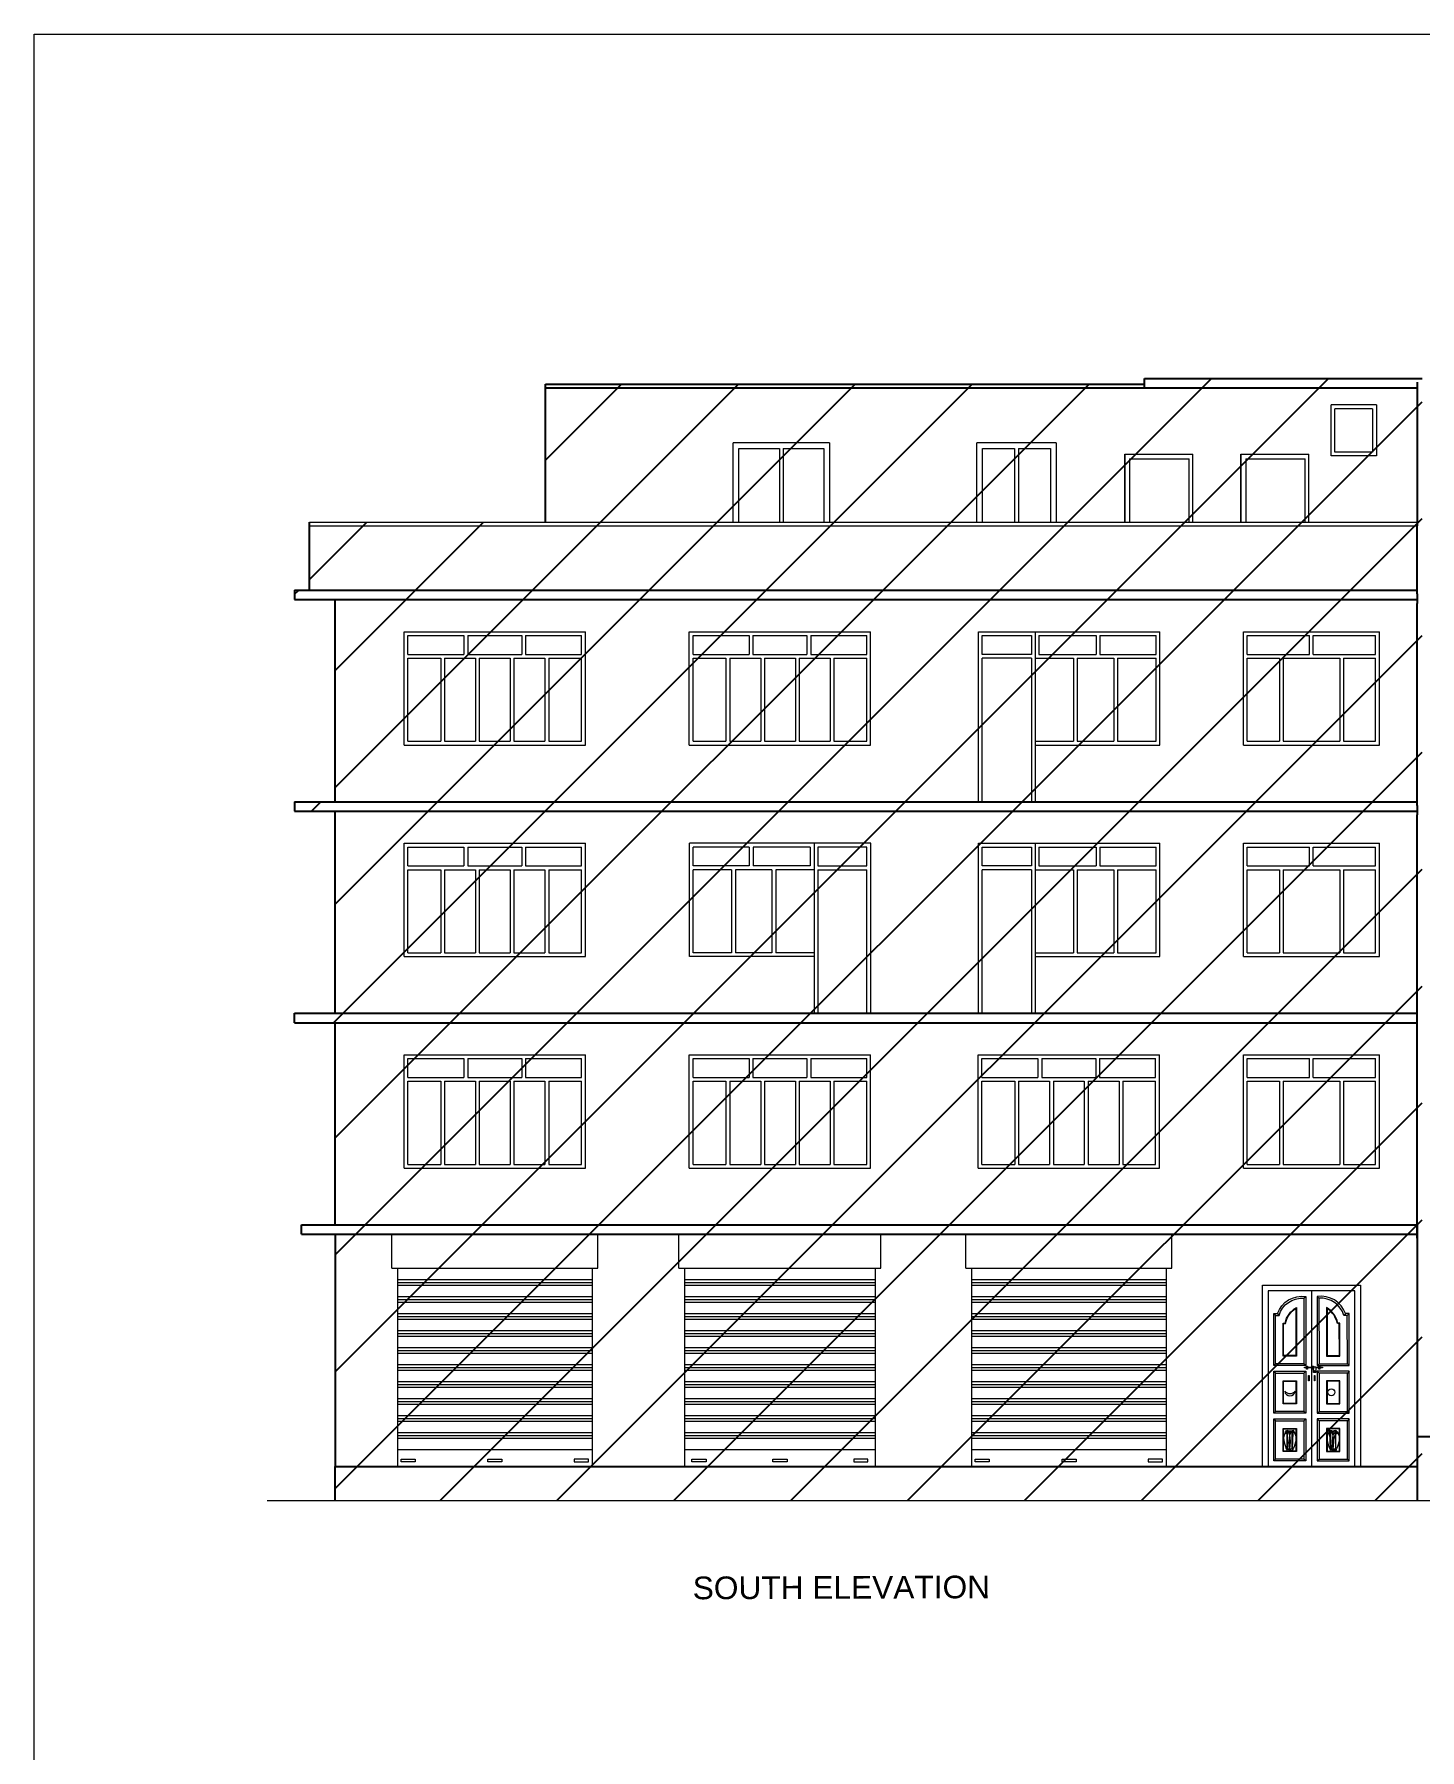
# Model space of a CAD drawing. Header units: inches. Extents: x 4069 to 291496, y -47643 to 12535.
# Drawn here: x 122078 to 122812, y -27809 to -26901 of the extents above; entities that cross this region are included whole.
import ezdxf

# ---------------------------------------------------------------- set-up
doc = ezdxf.new("R2010")
doc.units = ezdxf.units.IN
doc.header["$LTSCALE"] = 5
doc.header["$MEASUREMENT"] = 0
for name, color, linetype, lineweight in [('A-WALL', 7, 'Continuous', 9), ('DOOR', 62, 'Continuous', 0), ('ele1', 21, 'Continuous', 20), ('Railing', 43, 'Continuous', 18), ('win', 5, 'Continuous', 18)]:
    doc.layers.add(name, color=color, linetype=linetype, lineweight=lineweight)
doc.layers.add('column', color=4, linetype='Continuous')
doc.layers.add('WALL', color=7, linetype='Continuous')
doc.styles.add('DIMTEXT', font='arial.ttf', dxfattribs={"height": 8})

msp = doc.modelspace()

# ---------------------------------------------------------------- hatches: boundary and pattern name
at = {"layer": 'WALL', "linetype": 'ByBlock', "ltscale": 5, "true_color": 0xf8991e}
h = msp.add_hatch(dxfattribs=at)
h.set_pattern_fill('ANSI31', color=30, scale=350)
h.set_pattern_definition([(45, (115762.414, -23504.04), (-30.93592, 30.93592), [])])
h.paths.add_polyline_path([(122237.76307, -27677.00537), (122237.76307, -27536.00537), (122219.84101, -27536.00537), (122219.84101, -27531.00537), (122237.76307, -27531.00537), (122237.76307, -27424.00537), (122216.2566, -27424.00537), (122216.2566, -27419.00537), (122237.76307, -27419.00537), (122237.76307, -27312.00537), (122216.2566, -27312.00537), (122216.2566, -27307.00537), (122237.76307, -27307.00537), (122237.76307, -27200.00537), (122216.2566, -27200.00537), (122216.2566, -27195.00537), (122224.13554, -27195.00537), (122224.13554, -27159.00537), (122349.05461, -27159.00537), (122349.05461, -27086.00537), (122666.09321, -27086.00537), (122666.09321, -27083.00537), (122813.15255, -27083.00537), (122813.15255, -27677.00537)])

# ---------------------------------------------------------------- linework, layer by layer
at = {"layer": 'A-WALL', "color": 1, "ltscale": 5}
for p, q in [((122267.74838, -27554.00537), (122267.74838, -27536.00537)), ((122376.70251, -27554.00537), (122376.70251, -27536.00537)), ((122419.68068, -27554.00537), (122419.68068, -27536.00537)), ((122526.63571, -27554.00537), (122526.63571, -27536.00537)), ((122571.61299, -27554.00537), (122571.61299, -27536.00537)), ((122680.56712, -27554.00537), (122680.56712, -27536.00537)), ((122267.74838, -27554.00537), (122376.70251, -27554.00537)), ((122270.74838, -27554.00537), (122270.74838, -27659.00537)), ((122373.70251, -27554.00537), (122373.70251, -27659.00537)), ((122419.68068, -27554.00537), (122526.63571, -27554.00537)), ((122422.68068, -27554.00537), (122422.68068, -27659.00537)), ((122422.68068, -27554.00537), (122422.68068, -27659.00537)), ((122523.63571, -27554.00537), (122523.63571, -27659.00537)), ((122523.63571, -27554.00537), (122523.63571, -27659.00537)), ((122571.61299, -27554.00537), (122680.56712, -27554.00537)), ((122574.61299, -27554.00537), (122574.61299, -27659.00537)), ((122574.61299, -27554.00537), (122574.61299, -27659.00537)), ((122677.56712, -27554.00537), (122677.56712, -27659.00537)), ((122677.56712, -27554.00537), (122677.56712, -27659.00537)), ((122270.74838, -27560.00537), (122373.70251, -27560.00537)), ((122270.74838, -27561.50537), (122373.70251, -27561.50537)), ((122270.74838, -27563.00537), (122373.70251, -27563.00537)), ((122422.68068, -27560.00537), (122523.63571, -27560.00537)), ((122422.68068, -27561.50537), (122523.63571, -27561.50537)), ((122422.68068, -27563.00537), (122523.63571, -27563.00537)), ((122574.61299, -27560.00537), (122677.56712, -27560.00537)), ((122574.61299, -27561.50537), (122677.56712, -27561.50537)), ((122574.61299, -27563.00537), (122677.56712, -27563.00537)), ((122270.74838, -27569.00537), (122373.70251, -27569.00537)), ((122270.74838, -27570.50537), (122373.70251, -27570.50537)), ((122270.74838, -27572.00537), (122373.70251, -27572.00537)), ((122422.68068, -27569.00537), (122523.63571, -27569.00537)), ((122422.68068, -27570.50537), (122523.63571, -27570.50537)), ((122422.68068, -27572.00537), (122523.63571, -27572.00537)), ((122574.61299, -27569.00537), (122677.56712, -27569.00537)), ((122574.61299, -27570.50537), (122677.56712, -27570.50537)), ((122574.61299, -27572.00537), (122677.56712, -27572.00537)), ((122270.74838, -27578.00537), (122373.70251, -27578.00537)), ((122270.74838, -27579.50537), (122373.70251, -27579.50537)), ((122270.74838, -27581.00537), (122373.70251, -27581.00537)), ((122422.68068, -27578.00537), (122523.63571, -27578.00537)), ((122422.68068, -27579.50537), (122523.63571, -27579.50537)), ((122422.68068, -27581.00537), (122523.63571, -27581.00537)), ((122574.61299, -27578.00537), (122677.56712, -27578.00537)), ((122574.61299, -27579.50537), (122677.56712, -27579.50537)), ((122574.61299, -27581.00537), (122677.56712, -27581.00537)), ((122270.74838, -27587.00537), (122373.70251, -27587.00537)), ((122270.74838, -27588.50537), (122373.70251, -27588.50537)), ((122270.74838, -27590.00537), (122373.70251, -27590.00537)), ((122270.74838, -27596.00537), (122373.70251, -27596.00537)), ((122422.68068, -27587.00537), (122523.63571, -27587.00537)), ((122422.68068, -27588.50537), (122523.63571, -27588.50537)), ((122422.68068, -27590.00537), (122523.63571, -27590.00537)), ((122422.68068, -27596.00537), (122523.63571, -27596.00537)), ((122574.61299, -27587.00537), (122677.56712, -27587.00537)), ((122574.61299, -27588.50537), (122677.56712, -27588.50537)), ((122574.61299, -27590.00537), (122677.56712, -27590.00537)), ((122574.61299, -27596.00537), (122677.56712, -27596.00537)), ((122270.74838, -27597.50537), (122373.70251, -27597.50537)), ((122270.74838, -27599.00537), (122373.70251, -27599.00537)), ((122270.74838, -27605.00537), (122373.70251, -27605.00537)), ((122422.68068, -27597.50537), (122523.63571, -27597.50537)), ((122422.68068, -27599.00537), (122523.63571, -27599.00537)), ((122422.68068, -27605.00537), (122523.63571, -27605.00537)), ((122574.61299, -27597.50537), (122677.56712, -27597.50537)), ((122574.61299, -27599.00537), (122677.56712, -27599.00537)), ((122574.61299, -27605.00537), (122677.56712, -27605.00537)), ((122270.74838, -27606.50537), (122373.70251, -27606.50537)), ((122270.74838, -27608.00537), (122373.70251, -27608.00537)), ((122270.74838, -27614.00537), (122373.70251, -27614.00537)), ((122422.68068, -27606.50537), (122523.63571, -27606.50537)), ((122422.68068, -27608.00537), (122523.63571, -27608.00537)), ((122422.68068, -27614.00537), (122523.63571, -27614.00537)), ((122574.61299, -27606.50537), (122677.56712, -27606.50537)), ((122574.61299, -27608.00537), (122677.56712, -27608.00537)), ((122574.61299, -27614.00537), (122677.56712, -27614.00537)), ((122270.74838, -27615.50537), (122373.70251, -27615.50537)), ((122270.74838, -27617.00537), (122373.70251, -27617.00537)), ((122270.74838, -27623.00537), (122373.70251, -27623.00537)), ((122422.68068, -27615.50537), (122523.63571, -27615.50537)), ((122422.68068, -27617.00537), (122523.63571, -27617.00537)), ((122422.68068, -27623.00537), (122523.63571, -27623.00537)), ((122574.61299, -27615.50537), (122677.56712, -27615.50537)), ((122574.61299, -27617.00537), (122677.56712, -27617.00537)), ((122574.61299, -27623.00537), (122677.56712, -27623.00537)), ((122270.74838, -27624.50537), (122373.70251, -27624.50537)), ((122270.74838, -27626.00537), (122373.70251, -27626.00537)), ((122270.74838, -27632.00537), (122373.70251, -27632.00537)), ((122422.68068, -27624.50537), (122523.63571, -27624.50537)), ((122422.68068, -27626.00537), (122523.63571, -27626.00537)), ((122422.68068, -27632.00537), (122523.63571, -27632.00537)), ((122574.61299, -27624.50537), (122677.56712, -27624.50537)), ((122574.61299, -27626.00537), (122677.56712, -27626.00537)), ((122574.61299, -27632.00537), (122677.56712, -27632.00537)), ((122270.74838, -27633.50537), (122373.70251, -27633.50537)), ((122270.74838, -27635.00537), (122373.70251, -27635.00537)), ((122270.74838, -27641.00537), (122373.70251, -27641.00537)), ((122422.68068, -27633.50537), (122523.63571, -27633.50537)), ((122422.68068, -27635.00537), (122523.63571, -27635.00537)), ((122422.68068, -27641.00537), (122523.63571, -27641.00537)), ((122574.61299, -27633.50537), (122677.56712, -27633.50537)), ((122574.61299, -27635.00537), (122677.56712, -27635.00537)), ((122574.61299, -27641.00537), (122677.56712, -27641.00537)), ((122270.74838, -27642.50537), (122373.70251, -27642.50537)), ((122270.74838, -27644.00537), (122373.70251, -27644.00537)), ((122270.74838, -27650.00537), (122373.70251, -27650.00537)), ((122422.68068, -27642.50537), (122523.63571, -27642.50537)), ((122422.68068, -27644.00537), (122523.63571, -27644.00537)), ((122422.68068, -27650.00537), (122523.63571, -27650.00537)), ((122574.61299, -27642.50537), (122677.56712, -27642.50537)), ((122574.61299, -27644.00537), (122677.56712, -27644.00537)), ((122574.61299, -27650.00537), (122677.56712, -27650.00537))]:
    msp.add_line(p, q, dxfattribs=at)
at = {"layer": 'A-WALL', "ltscale": 5}
msp.add_line((122201.76307, -27677.00537), (123301.75477, -27677.00537), dxfattribs=at)
at = {"layer": 'A-WALL', "color": 1, "ltscale": 5}
for points in [[(122272.66763, -27655.08078), (122280.15456, -27655.08078), (122280.15456, -27656.41285), (122272.66763, -27656.41285)], [(122318.50491, -27655.08078), (122325.99184, -27655.08078), (122325.99184, -27656.41285), (122318.50491, -27656.41285)], [(122371.78325, -27655.08078), (122364.29632, -27655.08078), (122364.29632, -27656.41285), (122371.78325, -27656.41285)], [(122426.59994, -27655.08078), (122434.08687, -27655.08078), (122434.08687, -27656.41285), (122426.59994, -27656.41285)], [(122469.43722, -27655.08078), (122476.92415, -27655.08078), (122476.92415, -27656.41285), (122469.43722, -27656.41285)], [(122519.71645, -27655.08078), (122512.22952, -27655.08078), (122512.22952, -27656.41285), (122519.71645, -27656.41285)], [(122576.53225, -27655.08078), (122584.01918, -27655.08078), (122584.01918, -27656.41285), (122576.53225, -27656.41285)], [(122622.50491, -27655.08078), (122629.99184, -27655.08078), (122629.99184, -27656.41285), (122622.50491, -27656.41285)], [(122675.64787, -27655.08078), (122668.16093, -27655.08078), (122668.16093, -27656.41285), (122675.64787, -27656.41285)]]:
    msp.add_lwpolyline(points, close=True, dxfattribs=at)
at = {"layer": 'DOOR', "lineweight": 13}
for p, q in [((122655.72783, -27159.00537), (122655.72783, -27123.00537)), ((122655.72783, -27123.00537), (122655.72783, -27159.00537)), ((122655.72783, -27123.00537), (122691.72783, -27123.00537)), ((122691.72783, -27159.00537), (122691.72783, -27123.00537)), ((122717.22783, -27159.00537), (122717.22783, -27123.00537)), ((122717.22783, -27123.00537), (122717.22783, -27159.00537)), ((122717.22783, -27123.00537), (122753.22783, -27123.00537)), ((122753.22783, -27159.00537), (122753.22783, -27123.00537)), ((122658.22783, -27125.50537), (122658.22783, -27159.00537)), ((122658.22783, -27125.50537), (122689.72783, -27125.50537)), ((122689.72783, -27159.00537), (122689.72783, -27125.50537)), ((122719.72783, -27125.50537), (122719.72783, -27159.00537)), ((122719.72783, -27125.50537), (122751.22783, -27125.50537)), ((122751.22783, -27159.00537), (122751.22783, -27125.50537))]:
    msp.add_line(p, q, dxfattribs=at)
at = {"layer": 'DOOR'}
for p, q in [((122754.52125, -27566.00537), (122754.5475, -27659.00537)), ((122750.54441, -27569.84388), (122751.54441, -27569.00537)), ((122758.52125, -27569.84388), (122757.52125, -27569.00537)), ((122734.54441, -27578.00537), (122735.54441, -27579.00537)), ((122736.54441, -27578.00537), (122737.26949, -27579.00537)), ((122772.52125, -27578.00537), (122771.79617, -27579.00537)), ((122774.52125, -27578.00537), (122773.52125, -27579.00537)), ((122735.57066, -27604.50548), (122734.57066, -27605.50548)), ((122751.57066, -27605.50548), (122750.57066, -27604.50548)), ((122757.5475, -27605.50548), (122758.5475, -27604.50548)), ((122773.5475, -27604.50548), (122774.5475, -27605.50548)), ((122734.57066, -27608.50548), (122735.57066, -27609.50548)), ((122751.57066, -27608.50548), (122750.57066, -27609.50548)), ((122757.5475, -27608.50548), (122758.5475, -27609.50548)), ((122774.5475, -27608.50548), (122773.5475, -27609.50548)), ((122735.57066, -27629.75542), (122734.57066, -27630.75542)), ((122751.57066, -27630.75542), (122750.57066, -27629.75542)), ((122757.5475, -27630.75542), (122758.5475, -27629.75542)), ((122773.5475, -27629.75542), (122774.5475, -27630.75542)), ((122734.57066, -27633.75542), (122735.57066, -27634.75542)), ((122741.05546, -27641.22003), (122740.39137, -27640.84641)), ((122741.05546, -27641.22003), (122740.45156, -27641.15455)), ((122741.00146, -27640.95003), (122740.60602, -27640.31834)), ((122741.00146, -27640.95003), (122740.78546, -27640.89603)), ((122741.59546, -27640.78803), (122740.83946, -27640.35603)), ((122741.48746, -27640.78803), (122740.89346, -27640.51803)), ((122741.16346, -27640.35603), (122740.94746, -27640.08603)), ((122741.27146, -27641.27403), (122741.00146, -27640.95003)), ((122741.21746, -27641.38203), (122741.00146, -27641.38203)), ((122741.37946, -27640.14003), (122741.05546, -27640.03203)), ((122741.16346, -27640.78803), (122741.05546, -27640.73403)), ((122741.37946, -27641.54403), (122741.05546, -27641.22003)), ((122741.16346, -27640.35603), (122741.32546, -27639.97803)), ((122741.16346, -27640.78803), (122741.16346, -27640.35603)), ((122741.27146, -27641.27403), (122741.16346, -27640.78803)), ((122741.37946, -27641.54403), (122741.27146, -27641.27403)), ((122741.37946, -27640.14003), (122741.59546, -27639.87003)), ((122742.13546, -27640.84203), (122741.37946, -27640.14003)), ((122741.59546, -27640.78803), (122741.48746, -27640.78803)), ((122741.55439, -27640.31058), (122741.76724, -27640.13451)), ((122741.59546, -27640.78803), (122742.13546, -27640.19403)), ((122741.86546, -27641.70603), (122741.59546, -27640.78803)), ((122741.65047, -27639.96734), (122741.60243, -27639.71208)), ((122741.73979, -27640.04654), (122741.65047, -27639.96734)), ((122741.78446, -27639.98489), (122741.69176, -27639.80883)), ((122741.69862, -27640.43388), (122741.71234, -27640.07298)), ((122741.70548, -27640.3018), (122741.86332, -27640.16095)), ((122741.71234, -27640.07298), (122741.85646, -27639.89691)), ((122741.76724, -27640.13451), (122741.87704, -27639.63276)), ((122741.86332, -27640.16095), (122741.94578, -27639.97611)), ((122742.13546, -27640.19403), (122741.86546, -27639.76203)), ((122741.86546, -27641.70603), (122742.08146, -27641.32803)), ((122741.98696, -27639.96734), (122742.04186, -27639.65043)), ((122742.24346, -27639.97803), (122742.08146, -27639.92403)), ((122742.08146, -27641.32803), (122742.13546, -27640.84203)), ((122742.13546, -27640.19403), (122744.45946, -27640.03203)), ((122742.18946, -27640.78803), (122742.24346, -27640.51803)), ((122744.29746, -27641.22003), (122742.18946, -27640.78803)), ((122742.24346, -27639.97803), (122744.35146, -27639.81603)), ((122744.51346, -27640.35603), (122742.24346, -27639.97803)), ((122742.24346, -27640.51803), (122744.62146, -27640.30203)), ((122744.40546, -27641.59803), (122744.29746, -27641.22003)), ((122744.48128, -27640.19616), (122744.43324, -27639.79128)), ((122744.45946, -27640.03203), (122744.62146, -27639.76203)), ((122744.67354, -27640.46909), (122744.48128, -27640.18739)), ((122744.72946, -27640.73403), (122744.56746, -27639.97803)), ((122744.56746, -27649.61797), (122744.83746, -27641.11203)), ((122744.62146, -27640.30203), (122744.94546, -27639.87003)), ((122744.67354, -27640.0993), (122744.72856, -27639.76484)), ((122744.74228, -27640.3018), (122744.67354, -27640.0993)), ((122744.67546, -27641.59803), (122744.72946, -27640.73403)), ((122744.72946, -27640.41003), (122744.78346, -27639.92403)), ((122744.94546, -27641.00403), (122744.72946, -27640.41003)), ((122744.83746, -27641.11203), (122745.16146, -27640.84203)), ((122744.99631, -27639.72963), (122745.04434, -27639.87925)), ((122744.99946, -27640.97703), (122745.09238, -27640.70669)), ((122745.03062, -27640.03776), (122745.06493, -27639.79128)), ((122745.09238, -27640.70669), (122745.03062, -27640.03776)), ((122745.03748, -27640.01133), (122745.11983, -27639.89691)), ((122745.05121, -27639.9409), (122745.15426, -27639.81771)), ((122745.05807, -27639.8617), (122745.20916, -27639.71208)), ((122745.06493, -27639.79128), (122745.14739, -27639.72963)), ((122745.09238, -27640.70669), (122745.20229, -27640.36345)), ((122745.16146, -27640.84203), (122745.21546, -27640.46403)), ((122745.16146, -27640.84203), (122745.37746, -27640.51803)), ((122745.20229, -27640.36345), (122745.46318, -27640.13451)), ((122745.21546, -27640.46403), (122745.37746, -27640.24803)), ((122745.26946, -27640.68003), (122745.32346, -27640.46403)), ((122745.32346, -27640.46403), (122745.43146, -27640.35603)), ((122751.57066, -27633.75542), (122750.57066, -27634.75542)), ((122757.5475, -27633.75542), (122758.5475, -27634.75542)), ((122763.91587, -27640.36345), (122763.65498, -27640.13451)), ((122763.79471, -27640.46403), (122763.68671, -27640.35603)), ((122763.90271, -27640.46403), (122763.74071, -27640.24803)), ((122763.95671, -27640.84203), (122763.74071, -27640.51803)), ((122763.84871, -27640.68003), (122763.79471, -27640.46403)), ((122763.95671, -27640.84203), (122763.90271, -27640.46403)), ((122764.0601, -27639.8617), (122763.90901, -27639.71208)), ((122764.02578, -27640.70669), (122763.91587, -27640.36345)), ((122764.28071, -27641.11203), (122763.95671, -27640.84203)), ((122764.06696, -27639.9409), (122763.96391, -27639.81771)), ((122764.05323, -27639.79128), (122763.97077, -27639.72963)), ((122764.08068, -27640.01133), (122763.99833, -27639.89691)), ((122764.02578, -27640.70669), (122764.08755, -27640.03776)), ((122764.11871, -27640.97703), (122764.02578, -27640.70669)), ((122764.08755, -27640.03776), (122764.05323, -27639.79128)), ((122764.12186, -27639.72963), (122764.07382, -27639.87925)), ((122764.49671, -27640.30203), (122764.17271, -27639.87003)), ((122764.17271, -27641.00403), (122764.38871, -27640.41003)), ((122764.55071, -27649.61797), (122764.28071, -27641.11203)), ((122764.38871, -27640.41003), (122764.33471, -27639.92403)), ((122764.37588, -27640.3018), (122764.44462, -27640.0993)), ((122764.38871, -27640.73403), (122764.55071, -27639.97803)), ((122764.44271, -27641.59803), (122764.38871, -27640.73403)), ((122764.44462, -27640.0993), (122764.38961, -27639.76484)), ((122764.44462, -27640.46909), (122764.63688, -27640.18739)), ((122764.65871, -27640.03203), (122764.49671, -27639.76203)), ((122764.87471, -27640.51803), (122764.49671, -27640.30203)), ((122764.60471, -27640.35603), (122764.87471, -27639.97803)), ((122764.63688, -27640.19616), (122764.68492, -27639.79128)), ((122764.98271, -27640.19403), (122764.65871, -27640.03203)), ((122764.71271, -27641.59803), (122764.82071, -27641.22003)), ((122764.87471, -27639.97803), (122764.76671, -27639.81603)), ((122764.82071, -27641.22003), (122764.92871, -27640.78803)), ((122764.87471, -27639.97803), (122765.03671, -27639.92403)), ((122764.92871, -27640.78803), (122764.87471, -27640.51803)), ((122764.98271, -27640.19403), (122767.25271, -27639.76203)), ((122764.98271, -27640.84203), (122767.73871, -27640.14003)), ((122767.52271, -27640.78803), (122764.98271, -27640.19403)), ((122765.03671, -27641.32803), (122764.98271, -27640.84203)), ((122767.25271, -27641.70603), (122765.03671, -27641.32803)), ((122765.13121, -27639.96734), (122765.07631, -27639.65043)), ((122767.25485, -27640.16095), (122767.17238, -27639.97611)), ((122767.35092, -27640.13451), (122767.24112, -27639.63276)), ((122767.25271, -27641.70603), (122767.52271, -27640.78803)), ((122767.41268, -27640.3018), (122767.25485, -27640.16095)), ((122767.40582, -27640.07298), (122767.26171, -27639.89691)), ((122767.33371, -27639.98489), (122767.42641, -27639.80883)), ((122767.56377, -27640.31058), (122767.35092, -27640.13451)), ((122767.37837, -27640.04654), (122767.4677, -27639.96734)), ((122767.41955, -27640.43388), (122767.40582, -27640.07298)), ((122767.4677, -27639.96734), (122767.51573, -27639.71208)), ((122767.73871, -27640.14003), (122767.52271, -27639.87003)), ((122767.52271, -27640.78803), (122768.27871, -27640.35603)), ((122767.52271, -27640.78803), (122767.63071, -27640.78803)), ((122767.63071, -27640.78803), (122768.22471, -27640.51803)), ((122767.73871, -27640.14003), (122768.06271, -27640.03203)), ((122767.73871, -27641.54403), (122768.06271, -27641.22003)), ((122767.73871, -27641.54403), (122767.84671, -27641.27403)), ((122767.95471, -27640.35603), (122767.79271, -27639.97803)), ((122767.84671, -27641.27403), (122767.95471, -27640.78803)), ((122767.84671, -27641.27403), (122768.11671, -27640.95003)), ((122767.90071, -27641.38203), (122768.11671, -27641.38203)), ((122767.95471, -27640.35603), (122768.17071, -27640.08603)), ((122767.95471, -27640.78803), (122767.95471, -27640.35603)), ((122767.95471, -27640.78803), (122768.06271, -27640.73403)), ((122768.06271, -27641.22003), (122768.7268, -27640.84641)), ((122768.06271, -27641.22003), (122768.66661, -27641.15455)), ((122768.11671, -27640.95003), (122768.51215, -27640.31834)), ((122768.11671, -27640.95003), (122768.33271, -27640.89603)), ((122774.5475, -27633.75542), (122773.5475, -27634.75542)), ((122741.59546, -27641.65203), (122741.37946, -27641.54403)), ((122741.75746, -27649.67197), (122741.59546, -27641.65203)), ((122742.08146, -27649.83397), (122741.75746, -27649.67197)), ((122742.08146, -27649.72597), (122741.86546, -27641.70603)), ((122742.08146, -27649.83397), (122744.56746, -27649.61797)), ((122742.08146, -27649.83397), (122744.35146, -27649.61797)), ((122742.08146, -27649.83397), (122742.08146, -27649.72597)), ((122744.35146, -27649.61797), (122744.40546, -27641.59803)), ((122765.03671, -27649.83397), (122764.55071, -27649.61797)), ((122764.76671, -27649.61797), (122764.71271, -27641.59803)), ((122765.03671, -27649.83397), (122764.76671, -27649.61797)), ((122765.03671, -27649.72597), (122767.25271, -27641.70603)), ((122765.03671, -27649.83397), (122767.36071, -27649.67197)), ((122765.03671, -27649.83397), (122765.03671, -27649.72597)), ((122767.36071, -27649.67197), (122767.52271, -27641.65203)), ((122767.52271, -27641.65203), (122767.73871, -27641.54403)), ((122731.57066, -27659.00537), (122777.5475, -27659.00537)), ((122735.57066, -27655.00537), (122734.57066, -27656.00537)), ((122751.57066, -27656.00537), (122750.57066, -27655.00537)), ((122757.5475, -27656.00537), (122758.5475, -27655.00537)), ((122773.5475, -27655.00537), (122774.5475, -27656.00537))]:
    msp.add_line(p, q, dxfattribs=at)
for points in [[(122731.54441, -27566.00537), (122731.57066, -27659.00537), (122728.57066, -27659.00537), (122728.54441, -27563.00537), (122780.52125, -27563.00537), (122780.5475, -27659.00537), (122777.5475, -27659.00537), (122777.52125, -27566.00537)], [(122734.57066, -27608.50548), (122751.57066, -27608.50548), (122751.57066, -27630.75542), (122734.57066, -27630.75542)], [(122735.57066, -27609.50548), (122750.57066, -27609.50548), (122750.57066, -27629.75542), (122735.57066, -27629.75542)], [(122739.57066, -27613.50548), (122746.57066, -27613.50548), (122746.57066, -27625.75542), (122739.57066, -27625.75542)], [(122739.82066, -27613.75548), (122746.32066, -27613.75548), (122746.32066, -27625.50542), (122739.82066, -27625.50542)], [(122751.9051, -27605.80334), (122752.36552, -27605.80334), (122752.36552, -27607.48132), (122751.9051, -27607.48132)], [(122753.00504, -27610.69983), (122753.25386, -27610.69983), (122753.25386, -27613.64788), (122753.00504, -27613.64788)], [(122755.14546, -27605.80334), (122755.60588, -27605.80334), (122755.60588, -27607.48132), (122755.14546, -27607.48132)], [(122755.65513, -27606.22528), (122756.76641, -27606.22528), (122756.76641, -27609.16683), (122755.65513, -27609.16683)], [(122756.07435, -27610.69983), (122756.32317, -27610.69983), (122756.32317, -27613.64788), (122756.07435, -27613.64788)], [(122756.13421, -27608.09693), (122756.27189, -27608.09693), (122756.27189, -27608.73666), (122756.13421, -27608.73666)], [(122774.5475, -27608.50548), (122757.5475, -27608.50548), (122757.5475, -27630.75542), (122774.5475, -27630.75542)], [(122758.44962, -27605.80334), (122758.91004, -27605.80334), (122758.91004, -27607.48132), (122758.44962, -27607.48132)], [(122773.5475, -27609.50548), (122758.5475, -27609.50548), (122758.5475, -27629.75542), (122773.5475, -27629.75542)], [(122769.5475, -27613.50548), (122762.5475, -27613.50548), (122762.5475, -27625.75542), (122769.5475, -27625.75542)], [(122769.2975, -27613.75548), (122762.7975, -27613.75548), (122762.7975, -27625.50542), (122769.2975, -27625.50542)], [(122751.57066, -27656.00537), (122734.57066, -27656.00537), (122734.57066, -27633.75542), (122751.57066, -27633.75542)], [(122750.57066, -27655.00537), (122735.57066, -27655.00537), (122735.57066, -27634.75542), (122750.57066, -27634.75542)], [(122746.57066, -27651.00537), (122739.57066, -27651.00537), (122739.57066, -27638.75542), (122746.57066, -27638.75542)], [(122746.32066, -27650.75537), (122739.82066, -27650.75537), (122739.82066, -27639.00542), (122746.32066, -27639.00542)], [(122757.5475, -27656.00537), (122774.5475, -27656.00537), (122774.5475, -27633.75542), (122757.5475, -27633.75542)], [(122758.5475, -27655.00537), (122773.5475, -27655.00537), (122773.5475, -27634.75542), (122758.5475, -27634.75542)], [(122762.5475, -27651.00537), (122769.5475, -27651.00537), (122769.5475, -27638.75542), (122762.5475, -27638.75542)], [(122762.7975, -27650.75537), (122769.2975, -27650.75537), (122769.2975, -27639.00542), (122762.7975, -27639.00542)]]:
    msp.add_lwpolyline(points, close=True, dxfattribs=at)
for points in [[(122751.54441, -27569.00537), (122751.54441, -27569.00537), (122751.57066, -27605.50548), (122734.57066, -27605.50548), (122734.54441, -27578.00537), (122736.54441, -27578.00537, -0.365953801)], [(122750.54441, -27569.88838), (122750.57066, -27604.50548), (122735.57066, -27604.50548), (122735.54441, -27579.00537), (122737.3982, -27579.00537, -0.363717376)], [(122746.54441, -27574.68541), (122746.57066, -27600.50548), (122739.57066, -27600.50548), (122739.54441, -27583.00537), (122740.54441, -27583.00537, -0.206998927)], [(122746.29441, -27575.22002), (122746.32066, -27600.25548), (122739.82066, -27600.25548), (122739.79441, -27583.25537), (122740.79847, -27583.25537, -0.20068034)], [(122757.52125, -27569.00537), (122757.52125, -27569.00537), (122757.5475, -27605.50548), (122774.5475, -27605.50548), (122774.52125, -27578.00537), (122772.52125, -27578.00537, 0.365953801)], [(122758.52125, -27569.88838), (122758.5475, -27604.50548), (122773.5475, -27604.50548), (122773.52125, -27579.00537), (122771.66746, -27579.00537, 0.363717376)], [(122762.52125, -27574.68541), (122762.5475, -27600.50548), (122769.5475, -27600.50548), (122769.52125, -27583.00537), (122768.52125, -27583.00537, 0.206998927)], [(122762.77125, -27575.22002), (122762.7975, -27600.25548), (122769.2975, -27600.25548), (122769.27125, -27583.25537), (122768.26719, -27583.25537, 0.20068034)]]:
    msp.add_lwpolyline(points, format="xyb", close=True, dxfattribs=at)
for points in [[(122751.9051, -27606.78588), (122750.86076, -27606.78588), (122750.86076, -27606.39697), (122751.9051, -27606.39697)], [(122752.36552, -27606.39697), (122755.14546, -27606.39697)], [(122755.14546, -27606.78588), (122752.36552, -27606.78588)], [(122755.60588, -27606.39697), (122755.65513, -27606.39697)], [(122755.65513, -27606.78588), (122755.60588, -27606.78588)], [(122756.76641, -27606.39697), (122758.44962, -27606.39697)], [(122758.44962, -27606.78588), (122756.76641, -27606.78588)], [(122758.91004, -27606.39697), (122760.30823, -27606.39697), (122760.30823, -27606.78588), (122758.91004, -27606.78588)]]:
    msp.add_lwpolyline(points, dxfattribs=at)
msp.add_circle((122765.06395, -27619.63045), 1.86446, dxfattribs=at)
for centre, radius, start, end in [((122743.16721, -27618.69655), 2.79836, 187.44495195, 352.55504805), ((122743.16721, -27616.72874), 3.62355, 220.02542293, 319.97457707), ((122743.08163, -27629.009), 20.6425, 264.87299099, 275.12700901), ((122766.03654, -27629.009), 20.6425, 264.87299099, 275.12700901)]:
    msp.add_arc(centre, radius, start, end, dxfattribs=at)
msp.add_ellipse((122742.08146, -27649.77372), major_axis=(-0.61338, 0), ratio=0.098223141, dxfattribs=at)
at = {"layer": 'DOOR', "extrusion": (0, 0, -1)}
msp.add_ellipse((122765.03671, -27649.77372), major_axis=(0.61338, 0), ratio=0.098223141, dxfattribs=at)
at = {"layer": 'DOOR'}
for points in [[(122741.46843, -27649.77372), (122741.46843, -27650.06288), (122741.75909, -27650.559), (122741.52631, -27640.36741), (122740.82864, -27640.98218), (122741.23694, -27649.56891)], [(122744.69483, -27649.77372), (122744.69483, -27650.06288), (122744.40417, -27650.559), (122744.63695, -27640.36741), (122745.33462, -27640.98218), (122744.92632, -27649.56891)], [(122764.42333, -27649.77372), (122764.42333, -27650.06288), (122764.71399, -27650.559), (122764.48122, -27640.36741), (122763.78355, -27640.98218), (122764.19184, -27649.56891)], [(122767.64974, -27649.77372), (122767.64974, -27650.06288), (122767.35908, -27650.559), (122767.59186, -27640.36741), (122768.28952, -27640.98218), (122767.88123, -27649.56891)]]:
    msp.add_spline(points, degree=3, dxfattribs=at)
at = {"layer": 'ele1'}
msp.add_lwpolyline([(122078.4853, -26900.77781), (125163.44975, -26900.77781), (125163.44975, -29056.11078), (122078.4853, -29056.11078)], close=True, dxfattribs=at)
msp.add_lwpolyline([(122078.4853, -26900.77781), (125163.44975, -26900.77781), (125163.44975, -29056.11078), (122078.4853, -29056.11078)], close=True, dxfattribs=at)
at = {"layer": 'Railing', "color": 30}
for p, q in [((122224.13554, -27159.00537), (122810.50789, -27159.00537)), ((122224.13554, -27161.00537), (122810.50789, -27161.00537))]:
    msp.add_line(p, q, dxfattribs=at)
at = {"layer": 'WALL', "color": 2, "linetype": 'ByBlock', "ltscale": 5}
for p, q in [((122349.05461, -27159.00537), (122349.05461, -27086.00537)), ((122349.05461, -27086.00537), (122666.09321, -27086.00537)), ((122666.09321, -27083.00537), (122813.15255, -27083.00537)), ((122666.09321, -27088.00537), (122666.09321, -27083.00537)), ((122810.50789, -27085.00537), (122810.50789, -27161.00537)), ((122349.05461, -27088.00537), (122666.09321, -27088.00537)), ((122666.09321, -27088.00537), (122810.50789, -27088.00537)), ((122224.13554, -27195.00537), (122224.13554, -27159.00537)), ((122810.50789, -27197.00537), (122810.50789, -27161.00537)), ((122216.2566, -27195.00537), (122810.50789, -27195.00537)), ((122216.2566, -27195.00537), (122216.2566, -27200.00537)), ((122216.2566, -27200.00537), (122810.50789, -27200.00537)), ((122237.76307, -27307.00537), (122237.76307, -27200.00537)), ((122810.50789, -27197.00537), (122810.50789, -27202.00537)), ((122810.50789, -27309.00537), (122810.50789, -27202.00537)), ((122216.2566, -27307.00537), (122810.50789, -27307.00537)), ((122216.2566, -27307.00537), (122216.2566, -27312.00537)), ((122216.2566, -27312.00537), (122810.50789, -27312.00537)), ((122237.76307, -27419.00537), (122237.76307, -27312.00537)), ((122810.50789, -27309.00537), (122810.50789, -27314.00537)), ((122810.50789, -27421.00537), (122810.50789, -27314.00537)), ((122216.2566, -27419.00537), (122810.50789, -27419.00537)), ((122216.2566, -27424.00537), (122216.2566, -27419.00537)), ((122810.50789, -27533.00537), (122810.50789, -27421.00537)), ((122216.2566, -27424.00537), (122810.50789, -27424.00537)), ((122237.76307, -27531.00537), (122237.76307, -27424.00537)), ((122219.84101, -27531.00537), (122810.50789, -27531.00537)), ((122219.84101, -27536.00537), (122219.84101, -27531.00537)), ((122810.50789, -27531.00537), (122810.50789, -27677.00537)), ((122219.84101, -27536.00537), (122810.50789, -27536.00537)), ((122237.76307, -27536.00537), (122237.76307, -27659.00537)), ((122810.50789, -27538.00537), (122810.50789, -27533.00537)), ((122810.50789, -27643.00537), (123265.75477, -27643.00537)), ((122237.76307, -27659.00537), (122810.50789, -27659.00537)), ((122237.76307, -27677.00537), (122237.76307, -27659.00537))]:
    msp.add_line(p, q, dxfattribs=at)
at = {"layer": 'win'}
for p, q in [((122788.89261, -27097.00537), (122764.89261, -27097.00537)), ((122764.89261, -27124.00537), (122764.89261, -27097.00537)), ((122786.89261, -27099.00537), (122766.89261, -27099.00537)), ((122766.89261, -27122.00537), (122766.89261, -27099.00537)), ((122786.89261, -27099.00537), (122786.89261, -27122.00537)), ((122788.89261, -27097.00537), (122788.89261, -27124.00537)), ((122499.43866, -27117.00537), (122448.43866, -27117.00537)), ((122448.43866, -27159.00537), (122448.43866, -27117.00537)), ((122451.43866, -27159.00537), (122451.43866, -27120.00537)), ((122451.43866, -27120.00537), (122472.93866, -27120.00537)), ((122472.93866, -27120.00537), (122472.93866, -27159.00537)), ((122474.93866, -27120.00537), (122496.43866, -27120.00537)), ((122474.93866, -27120.00537), (122474.93866, -27159.00537)), ((122496.43866, -27120.00537), (122496.43866, -27159.00537)), ((122499.43866, -27117.00537), (122499.43866, -27159.00537)), ((122619.42108, -27117.00537), (122577.42108, -27117.00537)), ((122577.42108, -27159.00537), (122577.42108, -27117.00537)), ((122580.42108, -27159.00537), (122580.42108, -27120.00537)), ((122580.42108, -27120.00537), (122597.42108, -27120.00537)), ((122597.42108, -27120.00537), (122597.42108, -27159.00537)), ((122599.42108, -27120.00537), (122616.42108, -27120.00537)), ((122599.42108, -27120.00537), (122599.42108, -27159.00537)), ((122616.42108, -27120.00537), (122616.42108, -27159.00537)), ((122619.42108, -27117.00537), (122619.42108, -27159.00537)), ((122786.89261, -27122.00537), (122766.89261, -27122.00537)), ((122788.89261, -27124.00537), (122764.89261, -27124.00537)), ((122274.24682, -27217.00537), (122370.20407, -27217.00537)), ((122274.24682, -27277.00537), (122274.24682, -27217.00537)), ((122276.24682, -27219.00537), (122305.91348, -27219.00537)), ((122276.24682, -27229.00537), (122276.24682, -27219.00537)), ((122305.91348, -27219.00537), (122305.91348, -27229.00537)), ((122307.91348, -27219.00537), (122336.5374, -27219.00537)), ((122307.91348, -27219.00537), (122307.91348, -27229.00537)), ((122336.5374, -27219.00537), (122336.5374, -27229.00537)), ((122338.5374, -27219.00537), (122368.20407, -27219.00537)), ((122338.5374, -27219.00537), (122338.5374, -27229.00537)), ((122368.20407, -27229.00537), (122368.20407, -27219.00537)), ((122370.20407, -27277.00537), (122370.20407, -27217.00537)), ((122425.17957, -27217.00537), (122521.13682, -27217.00537)), ((122425.17957, -27277.00537), (122425.17957, -27217.00537)), ((122427.17957, -27219.00537), (122456.84624, -27219.00537)), ((122427.17957, -27229.00537), (122427.17957, -27219.00537)), ((122456.84624, -27219.00537), (122456.84624, -27229.00537)), ((122458.84624, -27219.00537), (122487.47015, -27219.00537)), ((122458.84624, -27219.00537), (122458.84624, -27229.00537)), ((122487.47015, -27219.00537), (122487.47015, -27229.00537)), ((122489.47015, -27219.00537), (122519.13682, -27219.00537)), ((122489.47015, -27219.00537), (122489.47015, -27229.00537)), ((122519.13682, -27229.00537), (122519.13682, -27219.00537)), ((122521.13682, -27277.00537), (122521.13682, -27217.00537)), ((122578.26307, -27217.00537), (122674.26307, -27217.00537)), ((122578.26307, -27307.00537), (122578.26307, -27217.00537)), ((122580.26307, -27219.00537), (122606.26307, -27219.00537)), ((122580.26307, -27229.00537), (122580.26307, -27219.00537)), ((122606.26307, -27219.00537), (122606.26307, -27229.00537)), ((122608.26307, -27217.00537), (122608.26307, -27307.00537)), ((122608.26307, -27219.00537), (122608.26307, -27229.00537)), ((122610.26307, -27219.00537), (122640.59641, -27219.00537)), ((122610.26307, -27219.00537), (122610.26307, -27229.00537)), ((122640.59641, -27219.00537), (122640.59641, -27229.00537)), ((122642.59641, -27219.00537), (122672.26307, -27219.00537)), ((122642.59641, -27219.00537), (122642.59641, -27229.00537)), ((122672.26307, -27229.00537), (122672.26307, -27219.00537)), ((122674.26307, -27277.00537), (122674.26307, -27217.00537)), ((122718.54886, -27217.00537), (122790.5168, -27217.00537)), ((122718.54886, -27277.00537), (122718.54886, -27217.00537)), ((122720.54886, -27219.00537), (122753.5168, -27219.00537)), ((122720.54886, -27229.00537), (122720.54886, -27219.00537)), ((122753.5168, -27229.00537), (122753.5168, -27219.00537)), ((122755.5168, -27219.00537), (122788.5168, -27219.00537)), ((122755.5168, -27229.00537), (122755.5168, -27219.00537)), ((122788.5168, -27229.00537), (122788.5168, -27219.00537)), ((122790.5168, -27277.00537), (122790.5168, -27217.00537)), ((122276.24682, -27229.00537), (122305.91348, -27229.00537)), ((122276.24682, -27231.00537), (122293.64682, -27231.00537)), ((122276.24682, -27275.00537), (122276.24682, -27231.00537)), ((122293.64682, -27231.00537), (122293.64682, -27275.00537)), ((122295.64682, -27231.00537), (122312.04682, -27231.00537)), ((122295.64682, -27231.00537), (122295.64682, -27275.00537)), ((122307.91348, -27229.00537), (122336.5374, -27229.00537)), ((122312.04682, -27231.00537), (122312.04682, -27275.00537)), ((122314.04682, -27231.00537), (122330.40407, -27231.00537)), ((122314.04682, -27231.00537), (122314.04682, -27275.00537)), ((122330.40407, -27231.00537), (122330.40407, -27275.00537)), ((122332.40407, -27231.00537), (122348.80407, -27231.00537)), ((122332.40407, -27231.00537), (122332.40407, -27275.00537)), ((122338.5374, -27229.00537), (122368.20407, -27229.00537)), ((122348.80407, -27231.00537), (122348.80407, -27275.00537)), ((122350.80407, -27231.00537), (122368.20407, -27231.00537)), ((122350.80407, -27231.00537), (122350.80407, -27275.00537)), ((122368.20407, -27275.00537), (122368.20407, -27231.00537)), ((122427.17957, -27229.00537), (122456.84624, -27229.00537)), ((122427.17957, -27231.00537), (122444.57957, -27231.00537)), ((122427.17957, -27275.00537), (122427.17957, -27231.00537)), ((122444.57957, -27231.00537), (122444.57957, -27275.00537)), ((122446.57957, -27231.00537), (122462.97957, -27231.00537)), ((122446.57957, -27231.00537), (122446.57957, -27275.00537)), ((122458.84624, -27229.00537), (122487.47015, -27229.00537)), ((122462.97957, -27231.00537), (122462.97957, -27275.00537)), ((122464.97957, -27231.00537), (122481.33682, -27231.00537)), ((122464.97957, -27231.00537), (122464.97957, -27275.00537)), ((122481.33682, -27231.00537), (122481.33682, -27275.00537)), ((122483.33682, -27231.00537), (122499.73682, -27231.00537)), ((122483.33682, -27231.00537), (122483.33682, -27275.00537)), ((122489.47015, -27229.00537), (122519.13682, -27229.00537)), ((122499.73682, -27231.00537), (122499.73682, -27275.00537)), ((122501.73682, -27231.00537), (122519.13682, -27231.00537)), ((122501.73682, -27231.00537), (122501.73682, -27275.00537)), ((122519.13682, -27275.00537), (122519.13682, -27231.00537)), ((122606.26307, -27229.00537), (122580.26307, -27229.00537)), ((122580.26307, -27307.00537), (122580.26307, -27231.00537)), ((122606.26307, -27231.00537), (122580.26307, -27231.00537)), ((122606.26307, -27231.00537), (122606.26307, -27307.00537)), ((122608.26307, -27231.00537), (122628.59641, -27231.00537)), ((122610.26307, -27229.00537), (122640.59641, -27229.00537)), ((122628.59641, -27231.00537), (122628.59641, -27275.00537)), ((122630.59641, -27231.00537), (122649.92974, -27231.00537)), ((122630.59641, -27231.00537), (122630.59641, -27275.00537)), ((122642.59641, -27229.00537), (122672.26307, -27229.00537)), ((122649.92974, -27231.00537), (122649.92974, -27275.00537)), ((122651.92974, -27231.00537), (122672.26307, -27231.00537)), ((122651.92974, -27231.00537), (122651.92974, -27275.00537)), ((122672.26307, -27275.00537), (122672.26307, -27231.00537)), ((122720.54886, -27229.00537), (122753.5168, -27229.00537)), ((122720.54886, -27231.00537), (122737.54886, -27231.00537)), ((122720.54886, -27275.00537), (122720.54886, -27231.00537)), ((122737.54886, -27231.00537), (122737.54886, -27275.00537)), ((122739.54886, -27231.00537), (122769.5168, -27231.00537)), ((122739.54886, -27231.00537), (122739.54886, -27275.00537)), ((122755.5168, -27229.00537), (122788.5168, -27229.00537)), ((122769.5168, -27231.00537), (122769.5168, -27275.00537)), ((122771.5168, -27231.00537), (122788.5168, -27231.00537)), ((122771.5168, -27231.00537), (122771.5168, -27275.00537)), ((122788.5168, -27275.00537), (122788.5168, -27231.00537)), ((122274.24682, -27277.00537), (122370.20407, -27277.00537)), ((122276.24682, -27275.00537), (122293.64682, -27275.00537)), ((122295.64682, -27275.00537), (122312.04682, -27275.00537)), ((122314.04682, -27275.00537), (122330.40407, -27275.00537)), ((122332.40407, -27275.00537), (122348.80407, -27275.00537)), ((122350.80407, -27275.00537), (122368.20407, -27275.00537)), ((122425.17957, -27277.00537), (122521.13682, -27277.00537)), ((122427.17957, -27275.00537), (122444.57957, -27275.00537)), ((122446.57957, -27275.00537), (122462.97957, -27275.00537)), ((122464.97957, -27275.00537), (122481.33682, -27275.00537)), ((122483.33682, -27275.00537), (122499.73682, -27275.00537)), ((122501.73682, -27275.00537), (122519.13682, -27275.00537)), ((122608.26307, -27275.00537), (122628.59641, -27275.00537)), ((122608.26307, -27277.00537), (122674.26307, -27277.00537)), ((122630.59641, -27275.00537), (122649.92974, -27275.00537)), ((122651.92974, -27275.00537), (122672.26307, -27275.00537)), ((122718.54886, -27277.00537), (122790.5168, -27277.00537)), ((122720.54886, -27275.00537), (122737.54886, -27275.00537)), ((122739.54886, -27275.00537), (122769.5168, -27275.00537)), ((122771.5168, -27275.00537), (122788.5168, -27275.00537)), ((122274.24682, -27329.00537), (122370.20407, -27329.00537)), ((122274.24682, -27389.00537), (122274.24682, -27329.00537)), ((122276.24682, -27331.00537), (122305.91348, -27331.00537)), ((122276.24682, -27341.00537), (122276.24682, -27331.00537)), ((122305.91348, -27331.00537), (122305.91348, -27341.00537)), ((122307.91348, -27331.00537), (122336.5374, -27331.00537)), ((122307.91348, -27331.00537), (122307.91348, -27341.00537)), ((122336.5374, -27331.00537), (122336.5374, -27341.00537)), ((122338.5374, -27331.00537), (122368.20407, -27331.00537)), ((122338.5374, -27331.00537), (122338.5374, -27341.00537)), ((122368.20407, -27341.00537), (122368.20407, -27331.00537)), ((122370.20407, -27389.00537), (122370.20407, -27329.00537)), ((122521.26307, -27329.00537), (122425.26307, -27329.00537)), ((122425.26307, -27389.00537), (122425.26307, -27329.00537)), ((122456.92974, -27331.00537), (122427.26307, -27331.00537)), ((122427.26307, -27341.00537), (122427.26307, -27331.00537)), ((122456.92974, -27331.00537), (122456.92974, -27341.00537)), ((122489.26307, -27331.00537), (122458.92974, -27331.00537)), ((122458.92974, -27331.00537), (122458.92974, -27341.00537)), ((122489.26307, -27331.00537), (122489.26307, -27341.00537)), ((122491.26307, -27329.00537), (122491.26307, -27419.00537)), ((122491.26307, -27331.00537), (122491.26307, -27341.00537)), ((122519.26307, -27331.00537), (122493.26307, -27331.00537)), ((122493.26307, -27331.00537), (122493.26307, -27341.00537)), ((122519.26307, -27341.00537), (122519.26307, -27331.00537)), ((122521.26307, -27419.00537), (122521.26307, -27329.00537)), ((122578.26307, -27329.00537), (122674.26307, -27329.00537)), ((122578.26307, -27419.00537), (122578.26307, -27329.00537)), ((122580.26307, -27331.00537), (122606.26307, -27331.00537)), ((122580.26307, -27341.00537), (122580.26307, -27331.00537)), ((122606.26307, -27331.00537), (122606.26307, -27341.00537)), ((122608.26307, -27329.00537), (122608.26307, -27419.00537)), ((122608.26307, -27331.00537), (122608.26307, -27341.00537)), ((122610.26307, -27331.00537), (122640.59641, -27331.00537)), ((122610.26307, -27331.00537), (122610.26307, -27341.00537)), ((122640.59641, -27331.00537), (122640.59641, -27341.00537)), ((122642.59641, -27331.00537), (122672.26307, -27331.00537)), ((122642.59641, -27331.00537), (122642.59641, -27341.00537)), ((122672.26307, -27341.00537), (122672.26307, -27331.00537)), ((122674.26307, -27389.00537), (122674.26307, -27329.00537)), ((122718.54886, -27329.00537), (122790.5168, -27329.00537)), ((122718.54886, -27389.00537), (122718.54886, -27329.00537)), ((122720.54886, -27331.00537), (122753.5168, -27331.00537)), ((122720.54886, -27341.00537), (122720.54886, -27331.00537)), ((122753.5168, -27341.00537), (122753.5168, -27331.00537)), ((122755.5168, -27331.00537), (122788.5168, -27331.00537)), ((122755.5168, -27341.00537), (122755.5168, -27331.00537)), ((122788.5168, -27341.00537), (122788.5168, -27331.00537)), ((122790.5168, -27389.00537), (122790.5168, -27329.00537)), ((122276.24682, -27341.00537), (122305.91348, -27341.00537)), ((122307.91348, -27341.00537), (122336.5374, -27341.00537)), ((122338.5374, -27341.00537), (122368.20407, -27341.00537)), ((122456.92974, -27341.00537), (122427.26307, -27341.00537)), ((122489.26307, -27341.00537), (122458.92974, -27341.00537)), ((122493.26307, -27341.00537), (122519.26307, -27341.00537)), ((122606.26307, -27341.00537), (122580.26307, -27341.00537)), ((122610.26307, -27341.00537), (122640.59641, -27341.00537)), ((122642.59641, -27341.00537), (122672.26307, -27341.00537)), ((122720.54886, -27341.00537), (122753.5168, -27341.00537)), ((122755.5168, -27341.00537), (122788.5168, -27341.00537)), ((122276.24682, -27343.00537), (122293.64682, -27343.00537)), ((122276.24682, -27387.00537), (122276.24682, -27343.00537)), ((122293.64682, -27343.00537), (122293.64682, -27387.00537)), ((122295.64682, -27343.00537), (122312.04682, -27343.00537)), ((122295.64682, -27343.00537), (122295.64682, -27387.00537)), ((122312.04682, -27343.00537), (122312.04682, -27387.00537)), ((122314.04682, -27343.00537), (122330.40407, -27343.00537)), ((122314.04682, -27343.00537), (122314.04682, -27387.00537)), ((122330.40407, -27343.00537), (122330.40407, -27387.00537)), ((122332.40407, -27343.00537), (122348.80407, -27343.00537)), ((122332.40407, -27343.00537), (122332.40407, -27387.00537)), ((122348.80407, -27343.00537), (122348.80407, -27387.00537)), ((122350.80407, -27343.00537), (122368.20407, -27343.00537)), ((122350.80407, -27343.00537), (122350.80407, -27387.00537)), ((122368.20407, -27387.00537), (122368.20407, -27343.00537)), ((122447.59641, -27343.00537), (122427.26307, -27343.00537)), ((122427.26307, -27387.00537), (122427.26307, -27343.00537)), ((122447.59641, -27343.00537), (122447.59641, -27387.00537)), ((122468.92974, -27343.00537), (122449.59641, -27343.00537)), ((122449.59641, -27343.00537), (122449.59641, -27387.00537)), ((122468.92974, -27343.00537), (122468.92974, -27387.00537)), ((122491.26307, -27343.00537), (122470.92974, -27343.00537)), ((122470.92974, -27343.00537), (122470.92974, -27387.00537)), ((122493.26307, -27343.00537), (122493.26307, -27419.00537)), ((122493.26307, -27343.00537), (122519.26307, -27343.00537)), ((122519.26307, -27419.00537), (122519.26307, -27343.00537)), ((122580.26307, -27419.00537), (122580.26307, -27343.00537)), ((122606.26307, -27343.00537), (122580.26307, -27343.00537)), ((122606.26307, -27343.00537), (122606.26307, -27419.00537)), ((122608.26307, -27343.00537), (122628.59641, -27343.00537)), ((122628.59641, -27343.00537), (122628.59641, -27387.00537)), ((122630.59641, -27343.00537), (122649.92974, -27343.00537)), ((122630.59641, -27343.00537), (122630.59641, -27387.00537)), ((122649.92974, -27343.00537), (122649.92974, -27387.00537)), ((122651.92974, -27343.00537), (122672.26307, -27343.00537)), ((122651.92974, -27343.00537), (122651.92974, -27387.00537)), ((122672.26307, -27387.00537), (122672.26307, -27343.00537)), ((122720.54886, -27343.00537), (122737.54886, -27343.00537)), ((122720.54886, -27387.00537), (122720.54886, -27343.00537)), ((122737.54886, -27343.00537), (122737.54886, -27387.00537)), ((122739.54886, -27343.00537), (122769.5168, -27343.00537)), ((122739.54886, -27343.00537), (122739.54886, -27387.00537)), ((122769.5168, -27343.00537), (122769.5168, -27387.00537)), ((122771.5168, -27343.00537), (122788.5168, -27343.00537)), ((122771.5168, -27343.00537), (122771.5168, -27387.00537)), ((122788.5168, -27387.00537), (122788.5168, -27343.00537)), ((122276.24682, -27387.00537), (122293.64682, -27387.00537)), ((122295.64682, -27387.00537), (122312.04682, -27387.00537)), ((122314.04682, -27387.00537), (122330.40407, -27387.00537)), ((122332.40407, -27387.00537), (122348.80407, -27387.00537)), ((122350.80407, -27387.00537), (122368.20407, -27387.00537)), ((122447.59641, -27387.00537), (122427.26307, -27387.00537)), ((122468.92974, -27387.00537), (122449.59641, -27387.00537)), ((122491.26307, -27387.00537), (122470.92974, -27387.00537)), ((122608.26307, -27387.00537), (122628.59641, -27387.00537)), ((122630.59641, -27387.00537), (122649.92974, -27387.00537)), ((122651.92974, -27387.00537), (122672.26307, -27387.00537)), ((122720.54886, -27387.00537), (122737.54886, -27387.00537)), ((122739.54886, -27387.00537), (122769.5168, -27387.00537)), ((122771.5168, -27387.00537), (122788.5168, -27387.00537)), ((122274.24682, -27389.00537), (122370.20407, -27389.00537)), ((122491.26307, -27389.00537), (122425.26307, -27389.00537)), ((122608.26307, -27389.00537), (122674.26307, -27389.00537)), ((122718.54886, -27389.00537), (122790.5168, -27389.00537)), ((122274.24682, -27441.00537), (122370.20407, -27441.00537)), ((122274.24682, -27501.00537), (122274.24682, -27441.00537)), ((122370.20407, -27501.00537), (122370.20407, -27441.00537)), ((122425.17957, -27441.00537), (122521.13682, -27441.00537)), ((122425.17957, -27501.00537), (122425.17957, -27441.00537)), ((122521.13682, -27501.00537), (122521.13682, -27441.00537)), ((122578.11143, -27441.00537), (122674.06868, -27441.00537)), ((122578.11143, -27501.00537), (122578.11143, -27441.00537)), ((122674.06868, -27501.00537), (122674.06868, -27441.00537)), ((122718.54886, -27441.00537), (122790.5168, -27441.00537)), ((122718.54886, -27501.00537), (122718.54886, -27441.00537)), ((122790.5168, -27501.00537), (122790.5168, -27441.00537)), ((122276.24682, -27443.00537), (122305.91348, -27443.00537)), ((122276.24682, -27453.00537), (122276.24682, -27443.00537)), ((122305.91348, -27443.00537), (122305.91348, -27453.00537)), ((122307.91348, -27443.00537), (122336.5374, -27443.00537)), ((122307.91348, -27443.00537), (122307.91348, -27453.00537)), ((122336.5374, -27443.00537), (122336.5374, -27453.00537)), ((122338.5374, -27443.00537), (122368.20407, -27443.00537)), ((122338.5374, -27443.00537), (122338.5374, -27453.00537)), ((122368.20407, -27453.00537), (122368.20407, -27443.00537)), ((122427.17957, -27443.00537), (122456.84624, -27443.00537)), ((122427.17957, -27453.00537), (122427.17957, -27443.00537)), ((122456.84624, -27443.00537), (122456.84624, -27453.00537)), ((122458.84624, -27443.00537), (122487.47015, -27443.00537)), ((122458.84624, -27443.00537), (122458.84624, -27453.00537)), ((122487.47015, -27443.00537), (122487.47015, -27453.00537)), ((122489.47015, -27443.00537), (122519.13682, -27443.00537)), ((122489.47015, -27443.00537), (122489.47015, -27453.00537)), ((122519.13682, -27453.00537), (122519.13682, -27443.00537)), ((122580.11143, -27443.00537), (122609.7781, -27443.00537)), ((122580.11143, -27453.00537), (122580.11143, -27443.00537)), ((122609.7781, -27443.00537), (122609.7781, -27453.00537)), ((122611.7781, -27443.00537), (122640.40201, -27443.00537)), ((122611.7781, -27443.00537), (122611.7781, -27453.00537)), ((122640.40201, -27443.00537), (122640.40201, -27453.00537)), ((122642.40201, -27443.00537), (122672.06868, -27443.00537)), ((122642.40201, -27443.00537), (122642.40201, -27453.00537)), ((122672.06868, -27453.00537), (122672.06868, -27443.00537)), ((122720.54886, -27443.00537), (122753.5168, -27443.00537)), ((122720.54886, -27453.00537), (122720.54886, -27443.00537)), ((122753.5168, -27453.00537), (122753.5168, -27443.00537)), ((122755.5168, -27443.00537), (122788.5168, -27443.00537)), ((122755.5168, -27453.00537), (122755.5168, -27443.00537)), ((122788.5168, -27453.00537), (122788.5168, -27443.00537)), ((122276.24682, -27453.00537), (122305.91348, -27453.00537)), ((122276.24682, -27455.00537), (122293.64682, -27455.00537)), ((122276.24682, -27499.00537), (122276.24682, -27455.00537)), ((122293.64682, -27455.00537), (122293.64682, -27499.00537)), ((122295.64682, -27455.00537), (122312.04682, -27455.00537)), ((122295.64682, -27455.00537), (122295.64682, -27499.00537)), ((122307.91348, -27453.00537), (122336.5374, -27453.00537)), ((122312.04682, -27455.00537), (122312.04682, -27499.00537)), ((122314.04682, -27455.00537), (122330.40407, -27455.00537)), ((122314.04682, -27455.00537), (122314.04682, -27499.00537)), ((122330.40407, -27455.00537), (122330.40407, -27499.00537)), ((122332.40407, -27455.00537), (122348.80407, -27455.00537)), ((122332.40407, -27455.00537), (122332.40407, -27499.00537)), ((122338.5374, -27453.00537), (122368.20407, -27453.00537)), ((122348.80407, -27455.00537), (122348.80407, -27499.00537)), ((122350.80407, -27455.00537), (122368.20407, -27455.00537)), ((122350.80407, -27455.00537), (122350.80407, -27499.00537)), ((122368.20407, -27499.00537), (122368.20407, -27455.00537)), ((122427.17957, -27453.00537), (122456.84624, -27453.00537)), ((122427.17957, -27455.00537), (122444.57957, -27455.00537)), ((122427.17957, -27499.00537), (122427.17957, -27455.00537)), ((122444.57957, -27455.00537), (122444.57957, -27499.00537)), ((122446.57957, -27455.00537), (122462.97957, -27455.00537)), ((122446.57957, -27455.00537), (122446.57957, -27499.00537)), ((122458.84624, -27453.00537), (122487.47015, -27453.00537)), ((122462.97957, -27455.00537), (122462.97957, -27499.00537)), ((122464.97957, -27455.00537), (122481.33682, -27455.00537)), ((122464.97957, -27455.00537), (122464.97957, -27499.00537)), ((122481.33682, -27455.00537), (122481.33682, -27499.00537)), ((122483.33682, -27455.00537), (122499.73682, -27455.00537)), ((122483.33682, -27455.00537), (122483.33682, -27499.00537)), ((122489.47015, -27453.00537), (122519.13682, -27453.00537)), ((122499.73682, -27455.00537), (122499.73682, -27499.00537)), ((122501.73682, -27455.00537), (122519.13682, -27455.00537)), ((122501.73682, -27455.00537), (122501.73682, -27499.00537)), ((122519.13682, -27499.00537), (122519.13682, -27455.00537)), ((122580.11143, -27453.00537), (122609.7781, -27453.00537)), ((122580.11143, -27455.00537), (122597.51143, -27455.00537)), ((122580.11143, -27499.00537), (122580.11143, -27455.00537)), ((122597.51143, -27455.00537), (122597.51143, -27499.00537)), ((122599.51143, -27455.00537), (122615.91143, -27455.00537)), ((122599.51143, -27455.00537), (122599.51143, -27499.00537)), ((122611.7781, -27453.00537), (122640.40201, -27453.00537)), ((122615.91143, -27455.00537), (122615.91143, -27499.00537)), ((122617.91143, -27455.00537), (122634.26868, -27455.00537)), ((122617.91143, -27455.00537), (122617.91143, -27499.00537)), ((122634.26868, -27455.00537), (122634.26868, -27499.00537)), ((122636.26868, -27455.00537), (122652.66868, -27455.00537)), ((122636.26868, -27455.00537), (122636.26868, -27499.00537)), ((122642.40201, -27453.00537), (122672.06868, -27453.00537)), ((122652.66868, -27455.00537), (122652.66868, -27499.00537)), ((122654.66868, -27455.00537), (122672.06868, -27455.00537)), ((122654.66868, -27455.00537), (122654.66868, -27499.00537)), ((122672.06868, -27499.00537), (122672.06868, -27455.00537)), ((122720.54886, -27453.00537), (122753.5168, -27453.00537)), ((122720.54886, -27455.00537), (122737.54886, -27455.00537)), ((122720.54886, -27499.00537), (122720.54886, -27455.00537)), ((122737.54886, -27455.00537), (122737.54886, -27499.00537)), ((122739.54886, -27455.00537), (122769.5168, -27455.00537)), ((122739.54886, -27455.00537), (122739.54886, -27499.00537)), ((122755.5168, -27453.00537), (122788.5168, -27453.00537)), ((122769.5168, -27455.00537), (122769.5168, -27499.00537)), ((122771.5168, -27455.00537), (122788.5168, -27455.00537)), ((122771.5168, -27455.00537), (122771.5168, -27499.00537)), ((122788.5168, -27499.00537), (122788.5168, -27455.00537)), ((122274.24682, -27501.00537), (122370.20407, -27501.00537)), ((122276.24682, -27499.00537), (122293.64682, -27499.00537)), ((122295.64682, -27499.00537), (122312.04682, -27499.00537)), ((122314.04682, -27499.00537), (122330.40407, -27499.00537)), ((122332.40407, -27499.00537), (122348.80407, -27499.00537)), ((122350.80407, -27499.00537), (122368.20407, -27499.00537)), ((122425.17957, -27501.00537), (122521.13682, -27501.00537)), ((122427.17957, -27499.00537), (122444.57957, -27499.00537)), ((122446.57957, -27499.00537), (122462.97957, -27499.00537)), ((122464.97957, -27499.00537), (122481.33682, -27499.00537)), ((122483.33682, -27499.00537), (122499.73682, -27499.00537)), ((122501.73682, -27499.00537), (122519.13682, -27499.00537)), ((122578.11143, -27501.00537), (122674.06868, -27501.00537)), ((122580.11143, -27499.00537), (122597.51143, -27499.00537)), ((122599.51143, -27499.00537), (122615.91143, -27499.00537)), ((122617.91143, -27499.00537), (122634.26868, -27499.00537)), ((122636.26868, -27499.00537), (122652.66868, -27499.00537)), ((122654.66868, -27499.00537), (122672.06868, -27499.00537)), ((122718.54886, -27501.00537), (122790.5168, -27501.00537)), ((122720.54886, -27499.00537), (122737.54886, -27499.00537)), ((122739.54886, -27499.00537), (122769.5168, -27499.00537)), ((122771.5168, -27499.00537), (122788.5168, -27499.00537))]:
    msp.add_line(p, q, dxfattribs=at)

# ---------------------------------------------------------------- texts
at = {"layer": 'column', "color": 0, "insert": (122505.67967, -27716.9313), "char_height": 12, "width": 216.2724828, "attachment_point": 2, "rotation": 0.20565602, "style": 'DIMTEXT'}
msp.add_mtext('SOUTH ELEVATION', dxfattribs=at)

doc.saveas('drawing.dxf')
